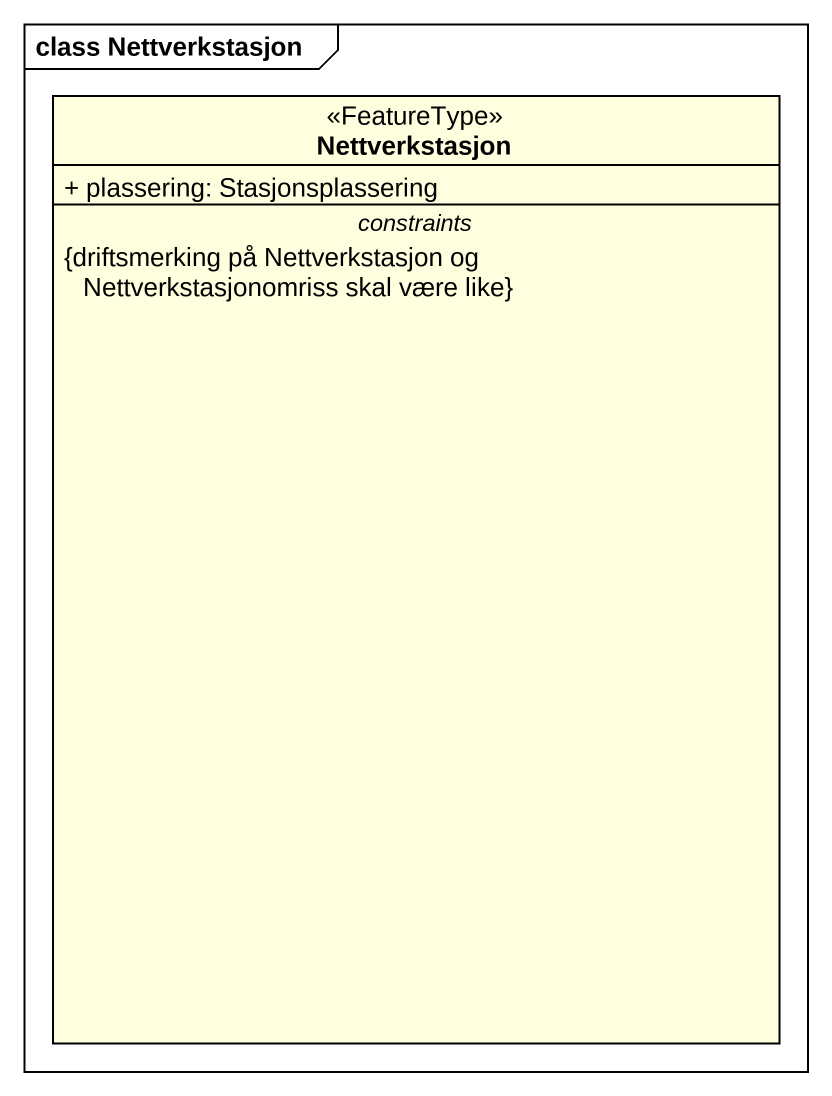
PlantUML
@startuml
mainframe class Nettverkstasjon
hide circle
hide empty members
skinparam classAttributeIconSize 0
class Nettverkstasjon <<FeatureType>> #FFFFE0 {
  + plassering: Stasjonsplassering
  -- constraints --
  {driftsmerking på Nettverkstasjon og Nettverkstasjonomriss skal være like}
}
@enduml
